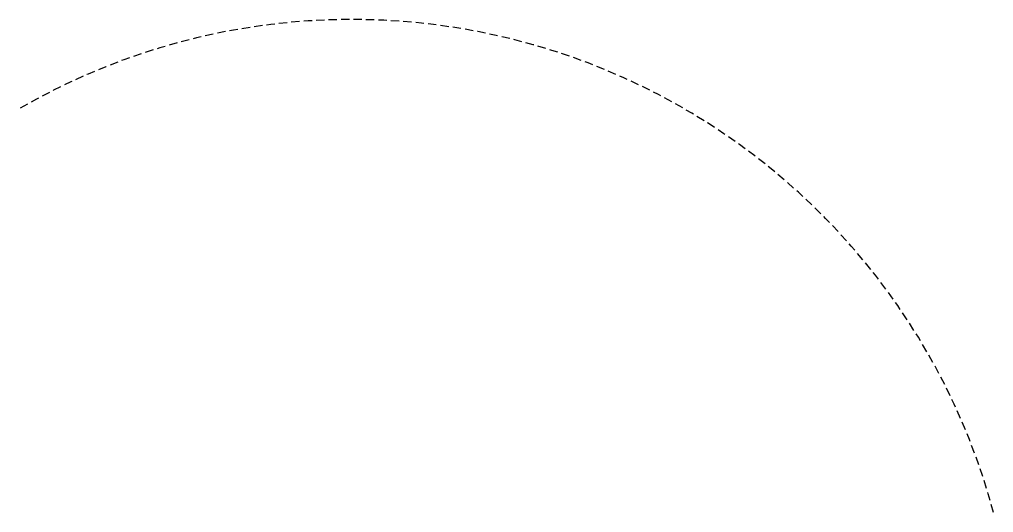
# Model space of a CAD drawing. Header units: millimetres. Extents: x -20 to 38.6, y 10.4 to 40.
import ezdxf

# ---------------------------------------------------------------- set-up
doc = ezdxf.new("R2010")
doc.units = ezdxf.units.MM
doc.linetypes.add('DASHED', pattern=[0.75, 0.5, -0.25])

msp = doc.modelspace()

# ---------------------------------------------------------------- linework, layer by layer
at = {"color": 3, "linetype": 'DASHED'}
msp.add_arc((0, 0), 40, 15, 120, dxfattribs=at)

doc.saveas('drawing.dxf')
